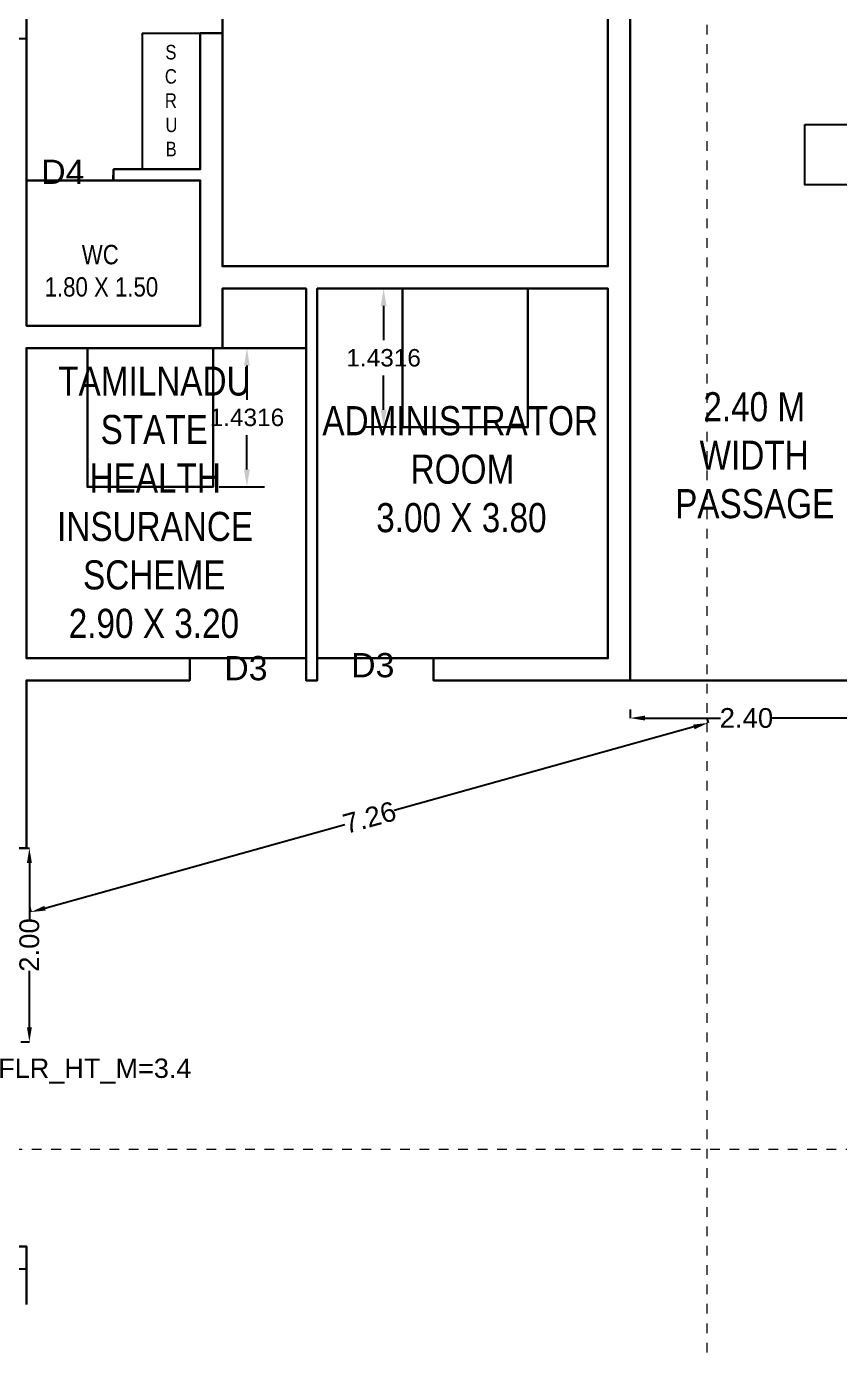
# Model space of a CAD drawing. Header units: metres. Extents: x -38 to 401, y 28 to 287.
# Drawn here: x 217.77 to 226.16, y 173.61 to 187.25 of the extents above; entities that cross this region are included whole.
import ezdxf

# ---------------------------------------------------------------- set-up
doc = ezdxf.new("R2010")
doc.units = ezdxf.units.M
doc.linetypes.add('CENTER', pattern=[2, 1.25, -0.25, 0.25, -0.25])
for name, color, linetype, lineweight in [('BLK_1_FLR_0_ EXIT_WIDTH_ DOOR', 7, 'Continuous', 30), ('BLK_1_FLR_0_EXIT_WIDTH_STAIR', 4, 'Continuous', 30), ('BLK_1_FLR_0_STAIR_1', 1, 'Continuous', 30), ('BLK_1_FLR_0_WATER_CLOSET', 4, 'Continuous', 30)]:
    doc.layers.add(name, color=color, linetype=linetype, lineweight=lineweight)
for name, color, linetype in [('BLK_1_FLR_0_AC_ROOM_10', 117, 'Continuous'), ('BLK_1_FLR_0_AC_ROOM_11', 117, 'Continuous'), ('BLK_1_FLR_0_AC_ROOM_9', 117, 'Continuous'), ('BLK_1_FLR_0_ACROOM_10_LIGHT_VENTILATION_1', 117, 'Continuous'), ('BLK_1_FLR_0_ACROOM_11_LIGHT_VENTILATION_1', 117, 'Continuous'), ('BLK_1_FLR_0_CARPET_AREA', 10, 'Continuous'), ('DIST_EXIT', 7, 'Continuous')]:
    doc.layers.add(name, color=color, linetype=linetype)
doc.styles.get("Standard").update_dxf_attribs({"font": 'arial.ttf'})
doc.dimstyles.new('STANDARD$0', dxfattribs={"dimtxt": 7, "dimasz": 3, "dimexe": 3, "dimexo": 1, "dimgap": 1.5, "dimtad": 1, "dimdec": 1, "dimzin": 1, "dimdsep": 46, "dimlunit": 4, "dimtxsty": 'Standard', "dimblk": 'OBLIQUE', "dimcen": 0.09375, "dimdle": 1, "dimclrd": 8, "dimclre": 8, "dimclrt": 7, "dimadec": 1, "dimazin": 0, "dimtfac": 1, "dimtdec": 1, "dimtix": 1, "dimtmove": 2, "dimatfit": 3, "dimldrblk": 'ARCHTICK', "dimfxl": 0, "dimfrac": 2, "dimtolj": 1, "dimtzin": 0, "dimarcsym": 0})

# ---------------------------------------------------------------- blocks, each defined once
blk = doc.blocks.new('*D821')
at = {"layer": 'BLK_1_FLR_0_ EXIT_WIDTH_ DOOR', "color": 0, "lineweight": -2}
for p, q in [((224.002, 180.202), (224.002, 180.112)), ((224.154, 180.112), (224.934, 180.112)), ((226.249, 180.112), (225.469, 180.112)), ((226.402, 180.202), (226.402, 180.112))]:
    blk.add_line(p, q, dxfattribs=at)
at = {"layer": 'BLK_1_FLR_0_ EXIT_WIDTH_ DOOR', "color": 0}
for points in [[(224.154, 180.137), (224.154, 180.087), (224.002, 180.112)], [(226.249, 180.137), (226.249, 180.087), (226.402, 180.112)]]:
    blk.add_solid(points, dxfattribs=at)
at = {"layer": 'Defpoints', "color": 0}
for p in [(224.002, 180.5), (226.402, 180.5), (226.402, 180.112)]:
    blk.add_point(p, dxfattribs=at)
at = {"layer": 'BLK_1_FLR_0_ EXIT_WIDTH_ DOOR', "color": 0, "lineweight": 30, "insert": (225.202, 180.112), "char_height": 0.2032, "attachment_point": 5}
blk.add_mtext('\\A1;2.40', dxfattribs=at)
blk = doc.blocks.new('*D822')
at = {"layer": 'BLK_1_FLR_0_EXIT_WIDTH_STAIR', "color": 0, "lineweight": -2}
for p, q in [((217.713, 178.77), (217.802, 178.77)), ((217.802, 178.617), (217.802, 178.037)), ((217.802, 176.922), (217.802, 177.502)), ((217.713, 176.77), (217.802, 176.77))]:
    blk.add_line(p, q, dxfattribs=at)
at = {"layer": 'BLK_1_FLR_0_EXIT_WIDTH_STAIR', "color": 0}
for points in [[(217.777, 178.617), (217.828, 178.617), (217.802, 178.77)], [(217.777, 176.922), (217.828, 176.922), (217.802, 176.77)]]:
    blk.add_solid(points, dxfattribs=at)
at = {"layer": 'Defpoints', "color": 0}
for p in [(216.917, 178.77), (217.802, 178.77), (216.917, 176.77)]:
    blk.add_point(p, dxfattribs=at)
at = {"layer": 'BLK_1_FLR_0_EXIT_WIDTH_STAIR', "color": 0, "lineweight": 30, "insert": (217.802, 177.77), "char_height": 0.2032, "attachment_point": 5, "rotation": 90}
blk.add_mtext('\\A1;2.00', dxfattribs=at)
blk = doc.blocks.new('*D823')
at = {"layer": 'Defpoints', "color": 0}
for p in [(224.793, 180.112), (224.807, 180.062), (217.802, 178.16)]:
    blk.add_point(p, dxfattribs=at)
at = {"layer": 'DIST_EXIT', "color": 0, "lineweight": -2}
for p, q in [((224.793, 180.112), (224.807, 180.062)), ((224.66, 180.021), (221.567, 179.157)), ((217.963, 178.151), (221.056, 179.014)), ((217.802, 178.16), (217.817, 178.11))]:
    blk.add_line(p, q, dxfattribs=at)
at = {"layer": 'DIST_EXIT', "color": 0}
for points in [[(224.653, 180.045), (224.667, 179.996), (224.807, 180.062)], [(217.957, 178.175), (217.97, 178.126), (217.817, 178.11)]]:
    blk.add_solid(points, dxfattribs=at)
at = {"layer": 'DIST_EXIT', "color": 0, "lineweight": 30, "insert": (221.312, 179.086), "char_height": 0.2032, "attachment_point": 5, "rotation": 15.6038}
blk.add_mtext('\\A1;7.26', dxfattribs=at)
blk = doc.blocks.new('*D938')
at = {"layer": 'BLK_1_FLR_0_ACROOM_10_LIGHT_VENTILATION_1', "color": 0, "lineweight": -2}
for p, q in [((219.761, 183.93), (220.227, 183.93)), ((220.047, 183.75), (220.047, 183.396)), ((220.047, 182.678), (220.047, 183.032)), ((219.761, 182.498), (220.227, 182.498))]:
    blk.add_line(p, q, dxfattribs=at)
at = {"layer": 'BLK_1_FLR_0_ACROOM_10_LIGHT_VENTILATION_1', "color": 0}
for points in [[(220.017, 183.75), (220.077, 183.75), (220.047, 183.93)], [(220.017, 182.678), (220.077, 182.678), (220.047, 182.498)]]:
    blk.add_solid(points, dxfattribs=at)
at = {"layer": 'Defpoints', "color": 0}
for p in [(219.698, 183.93), (219.698, 182.498), (220.047, 182.498)]:
    blk.add_point(p, dxfattribs=at)
at = {"layer": 'BLK_1_FLR_0_ACROOM_10_LIGHT_VENTILATION_1', "color": 0, "lineweight": 30, "insert": (220.047, 183.214), "char_height": 0.18, "attachment_point": 5}
blk.add_mtext('\\A1;1.4316', dxfattribs=at)
blk = doc.blocks.new('*D939')
at = {"layer": 'BLK_1_FLR_0_ACROOM_11_LIGHT_VENTILATION_1', "color": 0, "lineweight": -2}
for p, q in [((221.589, 184.545), (221.278, 184.545)), ((221.458, 184.365), (221.458, 184.011)), ((221.458, 183.293), (221.458, 183.647)), ((221.589, 183.113), (221.278, 183.113))]:
    blk.add_line(p, q, dxfattribs=at)
at = {"layer": 'BLK_1_FLR_0_ACROOM_11_LIGHT_VENTILATION_1', "color": 0}
for points in [[(221.428, 184.365), (221.488, 184.365), (221.458, 184.545)], [(221.428, 183.293), (221.488, 183.293), (221.458, 183.113)]]:
    blk.add_solid(points, dxfattribs=at)
at = {"layer": 'Defpoints', "color": 0}
for p in [(221.651, 184.545), (221.458, 183.113), (221.651, 183.113)]:
    blk.add_point(p, dxfattribs=at)
at = {"layer": 'BLK_1_FLR_0_ACROOM_11_LIGHT_VENTILATION_1', "color": 0, "lineweight": 30, "insert": (221.458, 183.829), "char_height": 0.18, "attachment_point": 5}
blk.add_mtext('\\A1;1.4316', dxfattribs=at)

msp = doc.modelspace()

# ---------------------------------------------------------------- linework, layer by layer
at = {"linetype": 'CENTER', "lineweight": 20, "ltscale": 0.05}
msp.add_line((224.79262, 217.26594), (224.79262, 160.05121), dxfattribs=at)
at = {"color": 7, "lineweight": 25}
for p, q in [((224.00182, 180.49979), (224.00182, 193.34979)), ((223.77182, 189.77479), (223.77182, 184.77479)), ((217.77182, 187.11979), (217.54182, 187.11979)), ((217.77182, 184.15979), (217.77182, 187.11979)), ((218.96482, 187.17979), (218.96482, 185.77479)), ((218.96482, 187.17979), (219.56482, 187.17979)), ((219.79482, 187.17979), (219.56482, 187.17979)), ((219.56482, 187.17979), (219.56482, 185.77479)), ((219.79482, 184.77479), (219.79482, 187.17979)), ((219.56482, 185.77479), (218.67182, 185.77479)), ((218.67182, 185.77479), (218.67182, 185.65979)), ((218.67182, 185.65979), (219.56482, 185.65979)), ((219.56482, 185.65979), (219.56482, 184.15979)), ((223.77182, 184.77479), (219.79482, 184.77479)), ((219.79482, 183.92979), (219.79482, 184.54479)), ((219.79482, 184.54479), (220.65732, 184.54479)), ((220.65732, 184.54479), (220.65732, 180.49979)), ((220.77232, 180.49979), (220.77232, 184.54479)), ((220.77232, 184.54479), (223.77182, 184.54479)), ((223.77182, 184.54479), (223.77182, 180.72979)), ((219.56482, 184.15979), (217.77182, 184.15979)), ((217.77182, 180.72979), (217.77182, 183.92979)), ((217.77182, 183.92979), (219.79482, 183.92979)), ((219.45732, 180.72979), (217.77182, 180.72979)), ((219.45732, 180.49979), (219.45732, 180.72979)), ((223.77182, 180.72979), (221.97232, 180.72979)), ((221.97232, 180.72979), (221.97232, 180.49979)), ((217.77182, 178.76979), (217.77182, 180.49979)), ((217.77182, 180.49979), (219.45732, 180.49979)), ((220.65732, 180.49979), (220.77232, 180.49979)), ((221.97232, 180.49979), (224.00182, 180.49979)), ((211.54182, 178.76979), (217.77182, 178.76979)), ((217.77182, 174.65979), (211.54182, 174.65979)), ((217.77182, 174.42979), (217.77182, 174.65979)), ((211.31182, 174.42979), (217.77182, 174.42979))]:
    msp.add_line(p, q, dxfattribs=at)
at = {"color": 7, "lineweight": 30}
msp.add_lwpolyline([(224.00182, 180.49979), (226.40182, 180.49979), (226.40182, 193.34979), (224.00182, 193.34979)], close=True, dxfattribs=at)
at = {"color": 7, "lineweight": 25}
msp.add_lwpolyline([(225.80478, 186.23697), (226.98421, 186.23697), (226.98421, 185.61555), (225.80478, 185.61555)], close=True, dxfattribs=at)
at = {"linetype": 'CENTER', "lineweight": 20, "ltscale": 0.05}
msp.add_lwpolyline([(234.92851, 175.65979), (209.24588, 175.65979)], dxfattribs=at)
at = {"layer": 'BLK_1_FLR_0_AC_ROOM_10', "color": 2, "lineweight": 30}
msp.add_lwpolyline([(217.77182, 180.72979), (220.65732, 180.72979), (220.65732, 183.92979), (217.77182, 183.92979)], close=True, dxfattribs=at)
at = {"layer": 'BLK_1_FLR_0_AC_ROOM_11', "color": 2, "lineweight": 30}
msp.add_lwpolyline([(223.77182, 180.72979), (220.77232, 180.72979), (220.77232, 184.54479), (223.77182, 184.54479)], close=True, dxfattribs=at)
at = {"layer": 'BLK_1_FLR_0_AC_ROOM_9', "color": 2, "lineweight": 30}
msp.add_lwpolyline([(223.77182, 184.77479), (219.79482, 184.77479), (219.79482, 189.77479), (223.77182, 189.77479)], close=True, dxfattribs=at)
at = {"layer": 'BLK_1_FLR_0_ACROOM_10_LIGHT_VENTILATION_1', "color": 2, "lineweight": 30}
msp.add_lwpolyline([(218.40152, 183.92979), (219.69818, 183.92979), (219.69818, 182.49823), (218.40152, 182.49823)], close=True, dxfattribs=at)
at = {"layer": 'BLK_1_FLR_0_ACROOM_11_LIGHT_VENTILATION_1', "color": 2, "lineweight": 30}
msp.add_lwpolyline([(221.65116, 184.54479), (222.94783, 184.54479), (222.94783, 183.11323), (221.65116, 183.11323)], close=True, dxfattribs=at)
at = {"layer": 'BLK_1_FLR_0_CARPET_AREA', "color": 15, "linetype": 'Continuous', "lineweight": 30}
for points in [[(211.54182, 178.76979), (217.77182, 178.76979), (217.77182, 180.49979), (219.45732, 180.49979), (219.45732, 180.72979), (217.77182, 180.72979), (217.77182, 183.92979), (219.79482, 183.92979), (219.79482, 184.54479), (220.65732, 184.54479), (220.65732, 180.49979), (220.77232, 180.49979), (220.77232, 184.54479), (223.77182, 184.54479), (223.77182, 180.72979), (221.97232, 180.72979), (221.97232, 180.49979), (224.00182, 180.49979), (224.00182, 193.34979)], [(223.77182, 189.77479), (223.77182, 184.77479), (219.79482, 184.77479), (219.79482, 187.17979), (219.56482, 187.17979), (219.56482, 185.77479), (218.67182, 185.77479), (218.66832, 185.65979), (219.56482, 185.65979), (219.56482, 184.15979), (217.77182, 184.15979), (217.77182, 187.11979), (217.77182, 193.34979)], [(217.77182, 174.05979), (217.77182, 174.65979), (211.54182, 174.65979)]]:
    msp.add_lwpolyline(points, dxfattribs=at)
at = {"layer": 'BLK_1_FLR_0_WATER_CLOSET', "color": 3, "lineweight": 30}
msp.add_lwpolyline([(217.77182, 184.15979), (219.56482, 184.15979), (219.56482, 185.65979), (217.77182, 185.65979)], close=True, dxfattribs=at)

# ---------------------------------------------------------------- texts
at = {"color": 7, "lineweight": 25}
for s, insert, char_height, width, attachment_point in [('{\\fArial Narrow|b0|i0|c0|p34;\\W8.13388; \\W1;S\\P{\\W8.020389; }C\\P{\\W8.023601; }R\\P{\\W8.146727; }U\\P{\\W8.186342; }B}', (218.81679, 187.0591), 0.15, 0.8752432, 1), ('{\\fArial Narrow|b0|i0|c0|p34;\\W5.59457;  \\W1;WC\\P{\\W5.167719; }1.80 X 1.50}', (217.63031, 184.99499), 0.2, 1.7947681, 1), ('{\\fArial Narrow|b0|i0|c0|p34;\\W5.37605;  \\W1;TAMILNADU \\P\\W7.66513;  \\W1;STATE \\P\\W7.07145;  \\W1;HEALTH \\P\\W5.31449;  \\W1;INSURANCE \\P\\W6.71706;  \\W1;SCHEME\\P\\W5.94351;  \\W1;2.90 X 3.20}', (217.07232, 180.93513), 0.3, 4.003643, 7), ('{\\fArial Narrow|b0|i0|c0|p34;\\W5.2504;  \\W1;2.40 M\\P\\W5.04858;  \\W1;WIDTH\\P{\\W7.453694; }PASSAGE}', (223.75402, 183.47495), 0.3, 3.0224593, 1), ('{\\fArial Narrow|b0|i0|c0|p34;\\W0.95584; \\W1;ADMINISTRATOR \\P\\W5.24612;  \\W1;ROOM\\P{\\W6.774894; }3.00 X 3.80 }', (220.73432, 183.33088), 0.3, 3.0224593, 1)]:
    msp.add_mtext(s, dxfattribs=dict(at, insert=insert, char_height=char_height, width=width, attachment_point=attachment_point))
at = {"color": 7, "lineweight": 25, "char_height": 0.25, "attachment_point": 1}
for s, insert in [('D4', (217.9241, 185.87446, -21472.93065)), ('D3', (221.12277, 180.78318, -13428.15809)), ('D3', (219.81377, 180.75218, -13428.15809))]:
    msp.add_mtext_dynamic_manual_height_columns(s, width=331.5310086, gutter_width=1000, heights=[0], dxfattribs=dict(at, insert=insert))
at = {"layer": 'BLK_1_FLR_0_STAIR_1', "linetype": 'Continuous', "insert": (218.47739, 176.59867), "char_height": 0.2, "width": 2.4, "attachment_point": 2}
msp.add_mtext('FLR_HT_M=3.4', dxfattribs=at)

# ---------------------------------------------------------------- dimensions: what is measured, and where the dimension line sits
at = {"layer": 'BLK_1_FLR_0_ EXIT_WIDTH_ DOOR', "color": 2, "lineweight": 30}
dim = msp.add_linear_dim(base=(226.40182, 180.11208), p1=(224.00182, 180.49979), p2=(226.40182, 180.49979), dimstyle='STANDARD$0', override={"dimscale": 0.001, "dimtxt": 203.2, "dimasz": 152.5, "dimexe": 0, "dimexo": 0, "dimgap": 2.286, "dimtad": 0, "dimtoh": 1, "dimdec": 2, "dimzin": 0, "dimlunit": 2, "dimpost": '', "dimcen": 2.286, "dimdle": 0, "dimclrd": 0, "dimclre": 0, "dimclrt": 0, "dimadec": 0, "dimtdec": 2, "dimtix": 0, "dimtofl": 0, "dimtmove": 0, "dimfxl": 89.5, "dimfxlon": 1, "dimfrac": 0}, dxfattribs=at)
dim.commit()
dim.dimension.update_dxf_attribs({"geometry": '*D821', "text_midpoint": (225.20182, 180.11208)})
at = {"layer": 'BLK_1_FLR_0_ACROOM_10_LIGHT_VENTILATION_1', "color": 232, "lineweight": 30}
dim = msp.add_linear_dim(base=(220.04655, 182.49823), p1=(219.69818, 183.92979), p2=(219.69818, 182.49823), angle=90, dimstyle='STANDARD$0', override={"dimtxt": 0.18, "dimasz": 0.18, "dimexe": 0.18, "dimexo": 0.0625, "dimgap": 0.09, "dimtad": 0, "dimtih": 1, "dimtoh": 1, "dimdec": 4, "dimzin": 0, "dimlunit": 2, "dimpost": '', "dimcen": 0.09, "dimdle": 0, "dimclrd": 0, "dimclre": 0, "dimclrt": 0, "dimadec": 0, "dimtdec": 4, "dimtix": 0, "dimtofl": 0, "dimtmove": 0, "dimfrac": 0}, dxfattribs=at)
dim.commit()
dim.dimension.update_dxf_attribs({"geometry": '*D938', "text_midpoint": (220.04655, 183.21401)})
at = {"layer": 'BLK_1_FLR_0_ACROOM_11_LIGHT_VENTILATION_1', "color": 232, "lineweight": 30}
dim = msp.add_linear_dim(base=(221.45826, 183.11323), p1=(221.65116, 184.54479), p2=(221.65116, 183.11323), angle=90, dimstyle='STANDARD$0', override={"dimtxt": 0.18, "dimasz": 0.18, "dimexe": 0.18, "dimexo": 0.0625, "dimgap": 0.09, "dimtad": 0, "dimtih": 1, "dimtoh": 1, "dimdec": 4, "dimzin": 0, "dimlunit": 2, "dimpost": '', "dimcen": 0.09, "dimdle": 0, "dimclrd": 0, "dimclre": 0, "dimclrt": 0, "dimadec": 0, "dimtdec": 4, "dimtix": 0, "dimtofl": 0, "dimtmove": 0, "dimfrac": 0}, dxfattribs=at)
dim.commit()
dim.dimension.update_dxf_attribs({"geometry": '*D939', "text_midpoint": (221.45826, 183.82901)})
at = {"layer": 'BLK_1_FLR_0_EXIT_WIDTH_STAIR', "color": 1, "lineweight": 30}
dim = msp.add_linear_dim(base=(217.80244, 178.76979), p1=(216.91682, 176.76979), p2=(216.91682, 178.76979), angle=90, dimstyle='STANDARD$0', override={"dimscale": 0.001, "dimtxt": 203.2, "dimasz": 152.5, "dimexe": 0, "dimexo": 0, "dimgap": 2.286, "dimtad": 0, "dimtoh": 1, "dimdec": 2, "dimzin": 0, "dimlunit": 2, "dimpost": '', "dimcen": 2.286, "dimdle": 0, "dimclrd": 0, "dimclre": 0, "dimclrt": 0, "dimadec": 0, "dimtdec": 2, "dimtix": 0, "dimtofl": 0, "dimtmove": 0, "dimfxl": 89.5, "dimfxlon": 1, "dimfrac": 0}, dxfattribs=at)
dim.commit()
dim.dimension.update_dxf_attribs({"geometry": '*D822', "text_midpoint": (217.80244, 177.76979)})
at = {"layer": 'DIST_EXIT', "color": 7, "lineweight": 30}
dim = msp.add_aligned_dim(p1=(217.80244, 178.15989), p2=(224.79262, 180.11208), distance=-0.05229, dimstyle='STANDARD$0', override={"dimscale": 0.001, "dimtxt": 203.2, "dimasz": 152.5, "dimexe": 0, "dimexo": 0, "dimgap": 2.286, "dimtad": 0, "dimtoh": 1, "dimdec": 2, "dimzin": 0, "dimlunit": 2, "dimpost": '', "dimcen": 2.286, "dimdle": 0, "dimclrd": 0, "dimclre": 0, "dimclrt": 0, "dimadec": 0, "dimtdec": 2, "dimtix": 0, "dimtofl": 0, "dimtmove": 0, "dimfxl": 89.5, "dimfxlon": 1, "dimfrac": 0}, dxfattribs=at)
dim.commit()
dim.dimension.update_dxf_attribs({"geometry": '*D823', "text_midpoint": (221.3116, 179.08563)})

doc.saveas('drawing.dxf')
